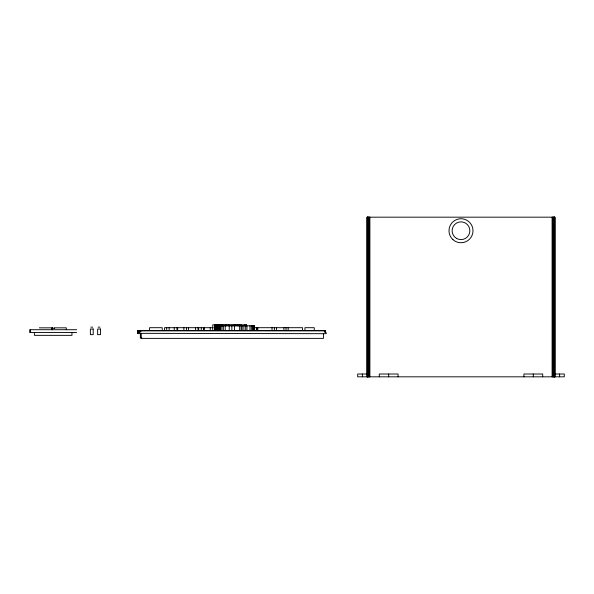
<?xml version="1.0" encoding="UTF-8"?>
<svg xmlns="http://www.w3.org/2000/svg" width="594" height="594" viewBox="0 0 594 594"><rect width="100%" height="100%" fill="white"/><g stroke="black" fill="none" stroke-linecap="round" stroke-linejoin="round"><path stroke-width="0.89" d="M90.845 327.138L92.716 327.138M98.121 327.138L99.985 327.138M177.123 327.695L164.553 327.695L164.553 330.509M177.569 327.695L213.164 327.695M254.477 327.695L302.591 327.695L302.591 330.509M39.338 327.836L52.324 327.836L52.324 329.715M54.091 327.836L66.29 327.836L66.29 329.715M52.027 328.304L54.7 328.304M76.656 329.715L29.7 329.715L29.7 332.529L76.656 332.529M141.751 338.023L140.34 338.023L140.34 333.331M367.077 374.012L357.685 374.012L357.685 376.826L564.3 376.826L564.3 374.012L554.907 374.012M559.607 374.012L559.607 376.826M554.907 376.826L554.907 217.174L367.077 217.174L367.077 376.826M554.811 217.174L554.811 376.826M554.692 217.174L554.692 376.826M554.529 217.174L554.529 376.826M554.328 217.174L554.328 376.826M554.083 217.174L554.083 376.826M553.808 217.174L553.808 376.826M553.497 217.174L553.497 376.826M553.17 217.174L553.17 376.826M552.821 217.174L552.821 376.826M552.457 217.174L552.457 376.826M552.093 217.174L552.093 376.826M542.701 376.826L542.701 374.012L523.915 374.012L523.915 376.826M533.308 374.012L533.308 376.826M398.069 376.826L398.069 374.012L379.284 374.012L379.284 376.826M388.676 374.012L388.676 376.826M369.891 217.174L369.891 376.826M369.527 217.174L369.527 376.826M369.164 217.174L369.164 376.826M368.815 217.174L368.815 376.826M368.48 217.174L368.48 376.826M368.176 217.174L368.176 376.826M367.901 217.174L367.901 376.826M367.656 217.174L367.656 376.826M367.456 217.174L367.456 376.826M367.292 217.174L367.292 376.826M367.174 217.174L367.174 376.826M362.377 374.012L362.377 376.826M325.356 332.625L325.356 330.509L137.526 330.509L137.526 333.331L138.625 333.331L138.625 330.509M325.26 330.509L325.26 332.625M325.141 330.509L325.141 331.92M324.977 330.509L324.977 331.92M324.777 330.509L324.777 331.92M323.44 333.694L323.44 338.387L141.238 338.387L141.238 333.694M314.248 330.509L314.248 327.695L304.93 327.695L304.93 330.509M288.149 327.695L288.149 330.509M286.026 327.695L286.026 330.509M283.895 327.695L283.895 330.509M276.5 327.695L276.5 330.509M274.361 327.695L274.361 330.509M272.015 327.695L272.015 330.509M257.803 327.695L257.803 330.509M256.734 327.695L256.734 330.509L256.615 327.695M256.549 327.695L256.556 330.509M254.588 330.509L254.588 325.816L217.931 325.816L217.931 330.509M254.462 325.816L254.462 330.509M254.306 325.816L254.306 330.509M253.801 325.816L253.801 330.509M253.304 325.816L253.304 330.509M252.65 325.816L252.65 330.509M251.329 325.816L251.329 330.509M249.955 325.816L249.955 330.509M246.963 325.816L246.963 330.509M246.592 326.485L246.592 324.873L212.726 324.873L212.726 330.509M246.406 324.873L246.406 326.485M245.664 324.873L245.708 330.509M244.557 324.873L244.557 325.816M243.889 325.816L243.889 330.509M242.137 325.816L242.137 330.509M241.313 324.873L241.313 325.816M241.119 325.816L241.119 330.509M240.199 324.873L240.199 325.816M239.642 324.873L239.642 330.509M239.085 324.873L239.085 325.816M238.617 324.873L238.617 325.816M238.157 324.873L238.157 325.816M237.689 324.873L237.689 325.816M237.036 324.873L237.036 325.816M235.922 324.873L235.922 325.816M235.172 324.873L235.172 325.816M234.422 324.873L234.452 330.509M233.865 324.873L233.865 325.816M232.833 324.873L232.833 325.816M231.853 325.816L231.853 330.509M231.051 324.873L231.051 325.816M229.551 324.873L229.551 325.816M229.239 325.816L229.239 330.509M228.519 324.873L228.519 325.816M227.962 324.873L227.962 325.816M226.737 324.873L226.737 325.816M226.084 324.873L226.084 325.816M225.326 324.873L225.326 325.816M225.223 325.816L225.223 330.509M224.101 324.873L224.101 325.816M223.344 325.816L223.344 330.509M222.973 324.873L222.973 325.816M222.416 324.873L222.408 325.816M222.134 324.873L222.134 325.816M221.933 325.816L221.933 330.509M221.376 324.873L221.376 325.816M220.612 325.816L220.612 330.509M220.248 324.873L220.248 325.816M219.787 324.873L219.854 330.509M219.698 324.873L219.698 325.816M219.587 324.873L219.565 330.509M219.045 324.873L219.045 325.816M218.896 325.816L218.896 330.509M218.384 324.873L218.384 325.816M218.013 325.816L218.013 330.509M217.627 324.873L217.627 330.509M216.959 324.873L216.959 330.509M216.387 324.873L216.387 330.509M215.986 324.873L215.986 330.509M215.318 324.873L215.318 330.509M214.441 324.873L214.441 330.509M210.217 327.695L210.217 330.509M204.351 327.695L204.351 330.509M203.415 327.695L203.415 330.509M201.277 327.695L201.277 330.509M198.678 327.695L198.678 330.509M198.017 327.695L198.017 330.509M195.619 327.695L195.619 330.509M188.521 327.695L188.521 330.509M186.523 327.695L186.523 330.509M183.888 327.695L183.888 330.509M177.651 327.695L177.651 330.509M176.997 327.695L176.997 330.509M174.228 327.695L174.228 330.509M169.127 327.695L169.127 330.509M166.691 327.695L166.691 330.509M162.229 330.509L162.229 327.695L149.562 327.695L149.562 330.509M140.34 330.509L140.34 331.92M139.976 330.509L139.976 331.92M139.612 330.509L139.612 331.92M139.263 330.509L139.263 332.625M138.929 330.509L138.929 332.625M138.35 330.509L138.35 333.331M138.105 330.509L138.105 333.331M137.905 330.509L137.905 333.331M137.741 330.509L137.741 333.331M137.622 330.509L137.622 333.331M71.956 332.529L71.956 335.35L34.4 335.35L34.4 332.529M52.257 327.836L52.257 329.715M52.072 327.836L52.072 329.715M30.554 329.715L30.554 332.529M138.447 333.331L326.255 333.694A2.814 2.814 0 0 0 323.44 330.88L141.238 330.88L139.523 331.459L138.447 333.331M138.521 332.967L138.424 333.694A2.814 2.814 0 0 1 141.238 330.88L139.835 331.252L138.521 332.967M93.191 329.017L90.37 329.017L90.37 334.652L93.191 334.652L93.191 329.017M100.46 329.017L97.646 329.017L97.646 334.652L100.46 334.652L100.46 329.017M452.918 239.612A11.999 11.999 0 0 0 472.72 233.286A11.999 11.999 0 0 0 457.335 219.305A11.999 11.999 0 0 0 452.918 239.612M456.556 238.417A8.873 8.873 0 0 0 469.861 230.739A8.873 8.873 0 0 0 456.556 223.054A8.873 8.873 0 0 0 456.556 238.417"/></g></svg>
